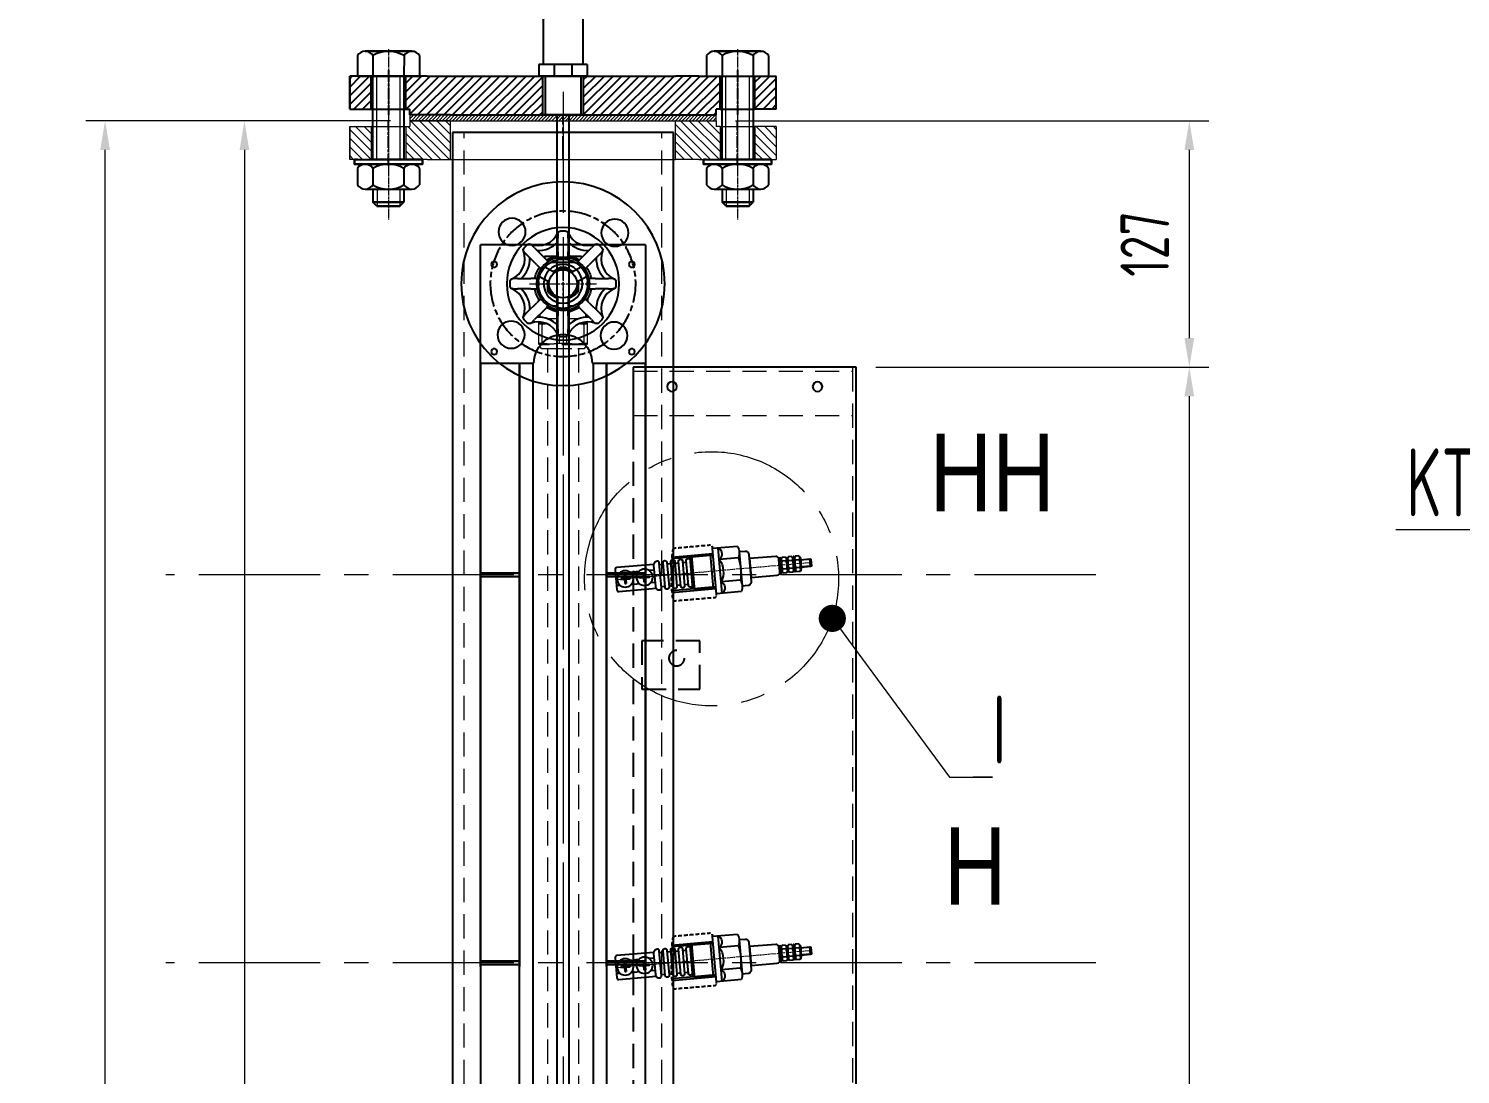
# Model space of a CAD drawing. Header units: millimetres. Extents: x -46397 to 283259, y -8690 to 23983.
# Drawn here: x 215653 to 216391, y -312 to 227 of the extents above; entities that cross this region are included whole.
import ezdxf
from ezdxf import colors
from ezdxf.entities.mleader import LeaderData, LeaderLine
from ezdxf.math import Vec2, Vec3

# ---------------------------------------------------------------- set-up
doc = ezdxf.new("R2010")
doc.units = ezdxf.units.MM
for name, pattern in [('ACISOTGL', [3, 2, -1]), ('AM_ISO08W050', [18, 12, -1.5, 3, -1.5]), ('AM_ISO08W050x2', [9, 6, -0.75, 1.5, -0.75]), ('CENTER', [2, 1.25, -0.25, 0.25, -0.25]), ('HIDDEN', [0.375, 0.25, -0.125])]:
    doc.linetypes.add(name, pattern=pattern)
doc.layers.get('Defpoints').update_dxf_attribs({"lineweight": 0})
for name, color, linetype, lineweight in [('2. Net dut', 190, 'HIDDEN', 9), ('3. LAN CAN STT', 2, 'Continuous', 0), ('5. DUONG TAM', 1, 'AM_ISO08W050x2', 0), ('AM_5', 3, 'Continuous', 25), ('AM_7', 4, 'AM_ISO08W050', 25), ('AM_8', 1, 'Continuous', 25), ('DUONGCHINH', 7, 'Continuous', 25), ('Long_AM_Hidden', 4, 'HIDDEN', 9), ('Long_AM_manh', 6, 'Continuous', 9), ('Long_AM_Visible', 30, 'Continuous', 25), ('Long_Centerline', 1, 'CENTER', 9), ('Long_Dim', 3, 'Continuous', 9), ('MARTECH-TP-TEXT3', 3, 'Continuous', 0), ('Mặt cắt', 7, 'Continuous', 20), ('Standard', 7, 'Continuous', 0)]:
    doc.layers.add(name, color=color, linetype=linetype, lineweight=lineweight)
doc.layers.add('7. DUONG KHUAT', color=4, linetype='ACISOTGL')
doc.layers.add('DIM', color=8, linetype='Continuous')
doc.styles.add('GHI CHÚ 2', font='arial.ttf', dxfattribs={"width": 0.8, "height": 1})
doc.styles.add('GHI CHÚ 3', font='isocp_IV25.ttf', dxfattribs={"width": 0.8})
doc.styles.add('Long_Text', font='isocp.shx', dxfattribs={"width": 0.7})
doc.dimstyles.new('Vuong_DIM', dxfattribs={"dimtxt": 2.5, "dimasz": 2.3, "dimexe": 1.25, "dimexo": 0, "dimtad": 1, "dimtoh": 1, "dimdec": 0, "dimdsep": 46, "dimtxsty": 'GHI CHÚ 3', "dimcen": 2.3, "dimclrd": 9, "dimclre": 9, "dimclrt": 2, "dimadec": 0, "dimazin": 0, "dimtm": 1e-09, "dimtfac": 1, "dimtdec": 0, "dimtofl": 0, "dimtmove": 1, "dimatfit": 3, "dimfxl": 1, "dimtfill": 1, "dimlwd": 9, "dimlwe": 9, "dimarcsym": 1})

# ---------------------------------------------------------------- blocks, each defined once
blk = doc.blocks.new('_Dot')
at = {"color": 0, "linetype": 'ByBlock', "lineweight": -2}
blk.add_line((-0.5, 0), (-1, 0), dxfattribs=at)
at = {"color": 0, "linetype": 'ByBlock', "const_width": 0.5}
blk.add_lwpolyline([(-0.25, 0, 1), (0.25, 0, 1)], format="xyb", close=True, dxfattribs=at)
blk = doc.blocks.new('hebvcb')
at = {"color": 0}
for p, q in [((-152, 346), (-157, 346)), ((-152, 340), (-157, 340)), ((-152, 316), (-157, 316)), ((-152, 310), (-157, 310)), ((-152, 286), (-157, 286)), ((-152, 280), (-157, 280))]:
    blk.add_line(p, q, dxfattribs=at)
at = {"color": 0, "linetype": 'Continuous'}
for p, q in [((16.8, 248), (-16.8, 248)), ((-16.8, 248), (-16.8, 173.9)), ((16.8, 248), (16.8, 31)), ((16.8, 235.5), (-16.8, 235.5)), ((-16.8, 173.9), (-13.1, 166.8)), ((-13.1, 166.8), (-13.1, 76)), ((-2.1, 167.9), (-2.1, 77.1)), ((9.1, 167.9), (9.1, 77.1)), ((-16.8, 68.8), (-13.1, 76)), ((-16.8, 68.8), (-16.8, 31)), ((-20.6, 31), (-20.6, 21)), ((20.6, 31), (-20.6, 31)), ((-7.5, 31), (-7.5, 21)), ((7.5, 31), (7.5, 21)), ((20.6, 31), (20.6, 21)), ((20.6, 21), (-20.6, 21))]:
    blk.add_line(p, q, dxfattribs=at)
at = {"color": 0, "elevation": 0}
for points in [[(30, 248), (-150, 248), (-150, 378), (30, 378)], [(-135.1, 258.9), (-135.1, 368.9), (-65.1, 368.9), (-65.1, 258.9)], [(15, 258.4), (15, 368.4), (-55, 368.4), (-55, 258.4)], [(-159, 338), (-159, 348), (-157, 348), (-157, 338)], [(-157, 337), (-157, 349), (-152, 349), (-152, 337)], [(-150, 338), (-150, 348), (-152, 348), (-152, 338)], [(35, 348), (30, 348), (30, 338), (35, 338)], [(37, 347), (35, 347), (35, 339), (37, 339)], [(-159, 308), (-159, 318), (-157, 318), (-157, 308)], [(-157, 307), (-157, 319), (-152, 319), (-152, 307)], [(-150, 308), (-150, 318), (-152, 318), (-152, 308)], [(35, 318), (30, 318), (30, 308), (35, 308)], [(37, 317), (35, 317), (35, 309), (37, 309)], [(-159, 278), (-159, 288), (-157, 288), (-157, 278)], [(-157, 277), (-157, 289), (-152, 289), (-152, 277)], [(-150, 278), (-150, 288), (-152, 288), (-152, 278)], [(17, -11.9), (-17, -11.9), (-17, 21), (17, 21)], [(15, -11.9), (-15, -11.9), (-15, 21), (15, 21)]]:
    blk.add_lwpolyline(points, close=True, dxfattribs=at)
at = {"color": 0}
for centre in [(-142, 370), (22, 370), (-142, 256), (22, 256)]:
    blk.add_circle(centre, 2.5, dxfattribs=at)
at = {"color": 0, "linetype": 'Continuous'}
for centre, start, end in [((3.5, 168.3), 356.7121, 183.2879), ((3.5, 76.8), 176.7121, 3.2879)]:
    blk.add_arc(centre, 5.62, start, end, dxfattribs=at)
blk = doc.blocks.new('wegfw')
h = blk.add_hatch()
h.set_pattern_fill('ANSI31', color=1)
h.set_pattern_definition([(45, (-276379.2526, -3618.8674), (-2.24506403, 2.24506403), [])])
h.paths.add_polyline_path([(47925.61, 13497.34), (47936.61, 13497.34), (47936.61, 13514.34), (47925.61, 13514.34)])
h.paths.add_polyline_path([(47965.61, 13514.34), (47954.61, 13514.34), (47954.61, 13497.34), (47956.61, 13497.34), (47956.61, 13494.34), (48024.96, 13494.34), (48024.96, 13514.34)])
h.paths.add_polyline_path([(48105.61, 13514.34), (48046.26, 13514.34), (48046.26, 13494.34), (48114.61, 13494.34), (48114.61, 13497.34), (48116.61, 13497.34), (48116.61, 13514.34)])
h.paths.add_polyline_path([(48145.61, 13514.34), (48134.61, 13514.34), (48134.61, 13497.34), (48145.61, 13497.34)])
for p, q in [((47925.61, 13497.34, 0.59), (47925.61, 13514.34, 0.59)), ((47936.61, 13514.34, 0.59), (47925.61, 13514.34, 0.59)), ((47925.61, 13514.34, 0.59), (47925.61, 13497.34, 0.59)), ((47936.61, 13497.34, 0.59), (47936.61, 13514.34, 0.59)), ((47945.61, 13514.34, 0.59), (47936.61, 13514.34, 0.59)), ((47954.61, 13514.34, 0.59), (47945.61, 13514.34, 0.59)), ((47954.61, 13497.34, 0.59), (47954.61, 13514.34, 0.59)), ((47965.61, 13514.34, 0.59), (47954.61, 13514.34, 0.59)), ((47965.61, 13514.34, 0.59), (47977.61, 13514.34, 0.59)), ((47977.61, 13514.34, 0.59), (48035.61, 13514.34, 0.59)), ((47981.11, 13514.34, 0.59), (48090.11, 13514.34, 0.59)), ((48035.61, 13514.34, 0.59), (48093.61, 13514.34, 0.59)), ((48105.61, 13514.34, 0.59), (48093.61, 13514.34, 0.59)), ((48105.61, 13514.34, 0.59), (48116.61, 13514.34, 0.59)), ((48116.61, 13497.34, 0.59), (48116.61, 13514.34, 0.59)), ((48116.61, 13514.34, 0.59), (48125.61, 13514.34, 0.59)), ((48125.61, 13514.34, 0.59), (48134.61, 13514.34, 0.59)), ((48134.61, 13497.34, 0.59), (48134.61, 13514.34, 0.59)), ((48134.61, 13514.34, 0.59), (48145.61, 13514.34, 0.59)), ((48145.61, 13497.34, 0.59), (48145.61, 13514.34, 0.59)), ((47925.61, 13497.34, 0.59), (47936.61, 13497.34, 0.59)), ((47936.61, 13497.34, 0.59), (47945.61, 13497.34, 0.59)), ((47945.61, 13497.34, 0.59), (47954.61, 13497.34, 0.59)), ((47954.61, 13497.34, 0.59), (47956.61, 13497.34, 0.59)), ((47956.61, 13494.34, 0.59), (47956.61, 13497.34, 0.59)), ((48114.61, 13494.34, 0.59), (48114.61, 13497.34, 0.59)), ((48116.61, 13497.34, 0.59), (48114.61, 13497.34, 0.59)), ((48116.61, 13497.34, 0.59), (48125.61, 13497.34, 0.59)), ((48125.61, 13497.34, 0.59), (48134.61, 13497.34, 0.59)), ((48145.61, 13497.34, 0.59), (48134.61, 13497.34, 0.59)), ((47977.61, 13494.34, 0.59), (47956.61, 13494.34, 0.59)), ((47977.61, 13494.34, 0.59), (48093.61, 13494.34, 0.59)), ((48093.61, 13494.34, 0.59), (48114.61, 13494.34, 0.59))]:
    blk.add_line(p, q)
at = {"color": 0, "elevation": 0.59}
blk.add_lwpolyline([(48038.61, 12114.34), (48032.61, 12114.34), (48032.61, 13494.34), (48038.61, 13494.34)], close=True, dxfattribs=at)
at = {"layer": 'AM_7', "linetype": 'AM_ISO08W050x2'}
for p, q in [((47945.61, 13517.34, 0.59), (47945.61, 13494.34, 0.59)), ((48125.61, 13517.34, 0.59), (48125.61, 13494.34, 0.59))]:
    blk.add_line(p, q, dxfattribs=at)
at = {"layer": 'Standard', "elevation": 0.59}
blk.add_lwpolyline([(48046.26, 13514.34), (48024.96, 13514.34), (48024.96, 13494.34), (48046.26, 13494.34)], close=True, dxfattribs=at)
at = {"layer": 'DIM', "xscale": 0.6073955413189647, "yscale": 0.6073955413189647, "zscale": 0.6073955413189647}
blk.add_blockref('hebvcb', (48035.61, 13501.58, 0.59), dxfattribs=at)
blk = doc.blocks.new('qng')
at = {"layer": 'AM_8'}
for p, q in [((0.63, 4.04), (0, 2.95)), ((0, 2.95), (0, -2.95)), ((0.63, 4.04), (2.57, 4.04)), ((0.63, 2.02), (2.57, 2.02)), ((2.57, 4.04), (3.2, 2.95)), ((3.2, 2.95), (3.2, -2.95)), ((0.63, -4.04), (0, -2.95)), ((0.63, -2.02), (2.57, -2.02)), ((0.63, -4.04), (2.57, -4.04)), ((2.57, -4.04), (3.2, -2.95))]:
    blk.add_line(p, q, dxfattribs=at)
for centre, radius, start, end in [((2.1, 3.03), 1.79, 154.43847, 214.43847), ((7, 0), 6.68, 162.38303, 197.61697), ((1.1, 3.03), 1.79, 325.56153, 25.56153), ((-3.8, 0), 6.68, 342.38303, 17.61697), ((2.1, -3.03), 1.79, 145.56153, 205.56153), ((1.1, -3.03), 1.79, 334.43847, 34.43847)]:
    blk.add_arc(centre, radius, start, end, dxfattribs=at)
blk = doc.blocks.new('qkkk')
at = {"layer": 'AM_8'}
for p, q in [((-0.5, -4), (-0.5, 4)), ((-0.5, 4), (0, 4)), ((-0.5, 3.86), (0, 3.86)), ((-0.5, 3.46), (0, 3.46)), ((-0.5, 2.83), (0, 2.83)), ((-0.5, 2), (0, 2)), ((-0.5, 1.04), (0, 1.04)), ((0, -4), (0, 4)), ((-0.5, -1.04), (0, -1.04)), ((-0.5, -2), (0, -2)), ((-0.5, -2.83), (0, -2.83)), ((-0.5, -3.46), (0, -3.46)), ((-0.5, -3.86), (0, -3.86)), ((-0.5, -4), (0, -4))]:
    blk.add_line(p, q, dxfattribs=at)
blk = doc.blocks.new('BS-1')
at = {"layer": '5. DUONG TAM', "ltscale": 0.5}
blk.add_line((0, 0), (101, 0), dxfattribs=at)
at = {"layer": 'AM_5'}
for p, q in [((51.5, 8.19), (61, 8.19)), ((0, 1.75), (5.29, 1.75)), ((0, -1.75), (5.29, -1.75)), ((51.5, -8.19), (61, -8.19))]:
    blk.add_line(p, q, dxfattribs=at)
blk.add_circle((65.16, 0), 0.05, dxfattribs=at)
at = {"layer": 'AM_8'}
for p, q in [((36.39, 8.76), (36.39, -8.76)), ((37.07, 11.68), (50, 11.68)), ((47, -11.68), (47, 11.68)), ((50, -11.68), (50, 11.68)), ((51.5, 8.19), (50, 8.19)), ((61, -9), (61, 9)), ((61, 8.19), (61.5, 8.19)), ((61.5, -8.19), (61.5, 8.19)), ((0.5, -2), (0.5, 2)), ((37.07, 5.84), (47, 5.84)), ((64, 5.69), (66, 5.69)), ((68, 5.69), (70, 5.69)), ((72, 5.69), (74, 5.69)), ((76, 5.69), (78, 5.69)), ((81, 3.19), (83.47, 3.19)), ((88.93, 3.19), (93.47, 3.19)), ((93.9, 0.33), (95.87, 0.33)), ((93.9, 0.33), (93.9, -0.33)), ((96.53, 2.3), (95.87, 2.3)), ((95.87, 2.3), (95.87, 0.33)), ((96.53, 2.3), (96.53, 0.33)), ((96.53, 0.33), (98.5, 0.33)), ((98.5, 0.33), (98.5, -0.33)), ((98.93, 3.19), (101, 3.19)), ((37.07, -5.84), (47, -5.84)), ((64, -5.69), (66, -5.69)), ((68, -5.69), (70, -5.69)), ((72, -5.69), (74, -5.69)), ((76, -5.69), (78, -5.69)), ((81, -3.19), (83.47, -3.19)), ((88.93, -3.19), (93.47, -3.19)), ((93.9, -0.33), (95.87, -0.33)), ((95.87, -0.33), (95.87, -2.3)), ((96.53, -2.3), (95.87, -2.3)), ((96.53, -0.33), (96.53, -2.3)), ((96.53, -0.33), (98.5, -0.33)), ((98.93, -3.19), (101, -3.19)), ((37.07, -11.68), (50, -11.68)), ((51.5, -8.19), (50, -8.19)), ((61, -8.19), (61.5, -8.19))]:
    blk.add_line(p, q, dxfattribs=at)
for points in [[(33.39, 8.76), (36.39, 8.76), (36.39, -8.76), (33.39, -8.76, -0.414214), (31.39, -6.76), (31.39, 6.76, -0.414214)], [(64, 6.69, 1), (62, 6.69), (62, -6.19, 1), (64, -6.19)], [(68, 6.69, 1), (66, 6.69), (66, -6.19, 1), (68, -6.19)], [(72, 6.69, 1), (70, 6.69), (70, -6.19, 1), (72, -6.19)], [(76, 6.69, 1), (74, 6.69), (74, -6.19, 1), (76, -6.19)], [(79, 7.69), (79, 7.69, -0.414214), (81, 5.69), (81, -5.19, -0.414214), (79, -7.19), (79, -7.19, -0.414214), (78, -6.19), (78, 6.69, -0.414214)], [(17.89, 4.84), (31.39, 4.84), (31.39, -4.84), (17.89, -4.84, -0.414214), (16.39, -3.34), (16.39, 3.34, -0.414214)]]:
    blk.add_lwpolyline(points, format="xyb", close=True, dxfattribs=at)
for points in [[(61, 9), (51.5, 9), (51.5, -9), (61, -9)], [(61.5, 7.69), (62, 7.69), (62, -7.69), (61.5, -7.69)], [(85.87, 2.3), (85.87, 0.33), (83.9, 0.33), (83.9, -0.33), (85.87, -0.33), (85.87, -2.3)], [(85.87, -2.3), (86.53, -2.3), (86.53, -0.33), (88.5, -0.33), (88.5, 0.33), (86.53, 0.33), (86.53, 2.3), (85.87, 2.3)]]:
    blk.add_lwpolyline(points, dxfattribs=at)
for points in [[(5.29, 2), (0.5, 2), (0, 1.75), (0, -1.75), (0.5, -2), (5.29, -2)], [(15.39, 3.84), (16.39, 3.84), (16.39, -3.84), (15.39, -3.84)]]:
    blk.add_lwpolyline(points, close=True, dxfattribs=at)
blk.add_lwpolyline([(80.94, 6.19), (100, 6.19, -0.414214), (101, 5.19), (101, -5.19, -0.414214), (100, -6.19), (80.73, -6.19)], format="xyb", dxfattribs=at)
for centre in [(86.2, 0), (96.2, 0)]:
    blk.add_circle(centre, 4.2, dxfattribs=at)
for centre, radius, start, end in [((42.99, 8.76), 6.6, 153.73419, 206.26581), ((48.91, 8.76), 3.49, 123.14766, 236.85234), ((61.76, 0), 25.37, 166.69231, 193.30769), ((57.01, 0), 11.58, 149.72795, 210.27205), ((42.99, -8.76), 6.6, 153.73419, 206.26581), ((48.91, -8.76), 3.49, 123.1265, 236.8735)]:
    blk.add_arc(centre, radius, start, end, dxfattribs=at)
for name, p in [('qng', (5.29, 0)), ('qkkk', (8.99, 0)), ('qng', (8.99, 0)), ('qng', (12.19, 0))]:
    blk.add_blockref(name, p, dxfattribs=at)
blk = doc.blocks.new('M18_1.5')
at = {"layer": '7. DUONG KHUAT'}
blk.add_rational_spline([(20, 13.5), (10.5, 13.5), (1, 13.5), (0, 13.5), (0, 12.5), (0, 0), (0, -12.5), (0, -12.91), (0.29, -13.21), (0.59, -13.5), (1, -13.5), (11.68, -13.45), (22.35, -13.4), (23.59, -13.29), (22.41, 0.16), (21.23, 13.61), (20, 13.5)], [1, 1, 1, 0.707106781192, 1, 1, 1, 0.92387953251, 1, 0.92387953251, 1, 1, 1, 0.707106781187, 1, 0.707106781187, 1], degree=2, knots=[0, 0, 0, 1, 1, 2.570796, 2.570796, 3.570796, 3.570796, 4.356194, 4.356194, 5.141593, 5.141593, 6.141593, 6.141593, 7.712389, 7.712389, 9.283185, 9.283185, 9.283185], dxfattribs=at)
at = {"layer": 'AM_5'}
for p, q in [((0, 9), (21.33, 9)), ((0, 8.19), (21.46, 8.19)), ((0, -8.19), (22.87, -8.19)), ((22.88, -9), (0, -9))]:
    blk.add_line(p, q, dxfattribs=at)
blk = doc.blocks.new('*U2563')
h = blk.add_hatch()
h.set_pattern_fill('ANSI31', color=1)
h.paths.add_polyline_path([(-110, -37), (-99, -37), (-99, -20), (-110, -20)])
h.paths.add_polyline_path([(-70, -20), (-81, -20), (-81, -37), (-79, -37), (-79, -40), (-58, -40), (-58, -20)])
h.paths.add_polyline_path([(70, -20), (58, -20), (58, -40), (79, -40), (79, -37), (81, -37), (81, -20)])
h.paths.add_polyline_path([(110, -20), (99, -20), (99, -37), (110, -37)])
for p, q in [((-110, -37), (-110, -20)), ((-99, -20), (-110, -20)), ((-110, -20), (-110, -37)), ((-99, -37), (-99, -20)), ((-90, -20), (-99, -20)), ((-81, -20), (-90, -20)), ((-81, -37), (-81, -20)), ((-70, -20), (-81, -20)), ((-70, -20), (-58, -20)), ((-58, -20), (-58, -40)), ((-58, -20), (0, -20)), ((0, -20), (58, -20)), ((58, -20), (58, -40)), ((70, -20), (58, -20)), ((70, -20), (81, -20)), ((81, -37), (81, -20)), ((81, -20), (90, -20)), ((90, -20), (99, -20)), ((99, -37), (99, -20)), ((99, -20), (110, -20)), ((110, -37), (110, -20)), ((-110, -37), (-99, -37)), ((-99, -37), (-90, -37)), ((-90, -37), (-81, -37)), ((-81, -37), (-79, -37)), ((-79, -40), (-79, -37)), ((-58, -40), (-79, -40)), ((-58, -40), (58, -40)), ((58, -40), (79, -40)), ((79, -40), (79, -37)), ((81, -37), (79, -37)), ((81, -37), (90, -37)), ((90, -37), (99, -37)), ((110, -37), (99, -37))]:
    blk.add_line(p, q)
at = {"layer": 'AM_7', "linetype": 'AM_ISO08W050x2'}
for p, q in [((-90, -17), (-90, -40)), ((90, -17), (90, -40))]:
    blk.add_line(p, q, dxfattribs=at)
at = {"layer": 'AM_7'}
blk.add_line((0, -20), (0, -43), dxfattribs=at)
blk = doc.blocks.new('gfdgdfgdfgd')
h = blk.add_hatch()
h.set_pattern_fill('ANSI31', color=256, scale=10)
h.set_pattern_definition([(45, (26713.8207, 19476.6653), (-0.8838835, 0.8838835), [])])
h.paths.add_polyline_path([(26634.82, 20151.67), (26792.82, 20151.67), (26792.82, 20154.67), (26634.82, 20154.67)])
at = {"color": 0}
blk.add_lwpolyline([(26634.82, 20151.67), (26792.82, 20151.67), (26792.82, 20154.67), (26634.82, 20154.67)], close=True, dxfattribs=at)
at = {"xscale": -1, "rotation": 180}
blk.add_blockref('*U2563', (26713.82, 20111.67), dxfattribs=at)
blk = doc.blocks.new('*U2517')
blk.add_circle((0, 0), 7)
blk = doc.blocks.new('*U2495')
at = {"color": 0, "linetype": 'ByBlock', "lineweight": -2, "transparency": 16777216}
blk.add_blockref('*U2517', (7669.01, 1619.18), dxfattribs=at)
for p, rotation in [((7631.51, 1581.68), 89.99999999999997), ((7706.51, 1581.68), 270), ((7669.01, 1544.18), 180)]:
    blk.add_blockref('*U2517', p, dxfattribs=dict(at, rotation=rotation))
blk = doc.blocks.new('*U2489')
for radius in [52.5, 29, 13.75]:
    blk.add_circle((0, 0), radius)
at = {"layer": 'AM_7'}
blk.add_circle((0, 0), 37.5, dxfattribs=at)
blk.add_blockref('*U2495', (-7669.01, -1581.68))
blk = doc.blocks.new('*U1893')
at = {"layer": 'Long_Centerline', "color": 0, "ltscale": 5, "transparency": 16777216}
for p, q in [((0, 1.4478), (0, 17.239)), ((-17.239, 0), (-1.4478, 0)), ((1.4478, 0), (17.239, 0)), ((0, -17.239), (0, -1.4478))]:
    blk.add_line(p, q, dxfattribs=at)
at = {"layer": 'Long_Centerline', "color": 0, "linetype": 'Continuous', "ltscale": 5, "transparency": 16777216}
for p, q in [((-0.7239, 0), (0.7239, 0)), ((0, -0.7239), (0, 0.7239))]:
    blk.add_line(p, q, dxfattribs=at)
blk = doc.blocks.new('sdfsfds')
at = {"layer": 'Long_AM_Hidden', "ltscale": 50, "extrusion": (2.28848e-17, 1, 0)}
for p, q in [((-12.52, -20.38), (-12.7, -20.45)), ((-10.69, -20.79), (-12.7, -20.79)), ((-12.7, -20.79), (-12.7, -30.77)), ((-12.52, -20.38), (-12.52, -19.68)), ((-8.89, -20.38), (-12.52, -20.38)), ((-11.75, -17.18), (-11.75, -15.52)), ((-10.69, -30.77), (-10.69, -20.79)), ((-2.67, -18.1), (-7.75, -18.1)), ((-2.67, -20.38), (-3.92, -20.38)), ((7.75, -18.1), (2.67, -18.1)), ((3.92, -20.38), (2.67, -20.38)), ((12.52, -20.38), (8.89, -20.38)), ((12.7, -20.79), (10.69, -20.79)), ((10.69, -20.79), (10.69, -30.77)), ((11.75, -17.18), (11.75, -15.52)), ((12.52, -20.38), (12.52, -19.68)), ((12.52, -20.38), (12.7, -20.45)), ((12.7, -30.77), (12.7, -20.79)), ((-2.01, -27), (-2.01, -30.77)), ((2.01, -30.77), (2.01, -27)), ((-10.69, -30.77), (-12.7, -30.77)), ((-11.84, -31.43), (-12.7, -31.12)), ((11.84, -31.43), (-11.84, -31.43)), ((-11.84, -32.54), (-11.84, -31.43)), ((-11.04, -33.34), (-11.84, -32.54)), ((-11.04, -33.34), (11.04, -33.34)), ((2.01, -30.77), (-2.01, -30.77)), ((12.7, -30.77), (10.69, -30.77)), ((11.04, -33.34), (11.84, -32.54)), ((11.84, -31.43), (12.7, -31.12)), ((11.84, -32.54), (11.84, -31.43))]:
    blk.add_line(p, q, dxfattribs=at)
at = {"layer": 'Long_AM_Hidden', "ltscale": 50}
for points, weights in [([(-12.7, -20.45), (-12.7, -20.45), (-12.7, -20.79)], [2.26236060231, 2.26236060231, 2.18058853235]), ([(-10.69, -20.79), (-9.56, -20.62), (-8.5, -20.54)], [2.19343920272, 2.23381590498, 2.25437255377]), ([(-3.69, -20.58), (-3.19, -20.63), (-2.67, -20.7)], [2.24343390035, 2.23153317806, 2.21524217726]), ([(2.67, -20.7), (3.19, -20.63), (3.69, -20.58)], [2.21524217726, 2.23153317806, 2.24343390035]), ([(8.5, -20.54), (9.56, -20.62), (10.69, -20.79)], [2.25437255377, 2.23381590498, 2.19343920272]), ([(12.7, -20.79), (12.7, -20.45), (12.7, -20.45)], [2.18058853235, 2.26236060231, 2.26236060231]), ([(-12.7, -30.77), (-12.7, -31.12), (-12.7, -31.12)], [2.21417330191, 2.29720480073, 2.29720480073]), ([(-2.01, -30.77), (-6.35, -31.44), (-10.69, -30.77)], [2.21417330191, 2.38023629956, 2.21417330191]), ([(10.69, -30.77), (6.35, -31.44), (2.01, -30.77)], [2.21417330191, 2.38023629956, 2.21417330191]), ([(12.7, -31.12), (12.7, -31.12), (12.7, -30.77)], [2.29720480073, 2.29720480073, 2.21417330191])]:
    blk.add_rational_spline(points, weights, degree=2, dxfattribs=at)
at = {"layer": 'Long_AM_Visible', "extrusion": (2.28848e-17, 1, 0)}
for p, q in [((-2.67, 25.72), (-2.67, 23.49)), ((-2.67, 16.51), (-2.67, 23.49)), ((-1.08, 27.3), (1.08, 27.3)), ((2.67, 23.49), (2.67, 25.72)), ((2.67, 23.49), (2.67, 16.51)), ((-20.07, 18.54), (-18.54, 20.07)), ((-20.07, 16.3), (-18.5, 14.73)), ((-14.73, 18.5), (-16.3, 20.07)), ((-14.73, 18.5), (-9.79, 13.56)), ((-2.67, 16.51), (-2.67, 14.29)), ((2.67, 14.29), (2.67, 16.51)), ((9.79, 13.56), (14.73, 18.5)), ((16.3, 20.07), (14.73, 18.5)), ((18.5, 14.73), (20.07, 16.3)), ((18.54, 20.07), (20.07, 18.54)), ((-13.56, 9.79), (-18.5, 14.73)), ((-13.56, 9.79), (-11.99, 8.22)), ((-8.22, 11.99), (-9.79, 13.56)), ((-8.22, 9.74), (-9.74, 8.22)), ((-9.52, 14.29), (-3.84, 14.29)), ((-9.52, 14.29), (-9.52, 13.3)), ((-4.39, 5.76), (-9.33, 8.61)), ((-6.15, 11.11), (6.15, 11.11)), ((-1.16, 8.49), (-3.97, 6.87)), ((1.08, 12.7), (-1.08, 12.7)), ((3.97, 6.87), (1.16, 8.49)), ((3.84, 14.29), (9.52, 14.29)), ((9.33, 8.61), (4.39, 5.76)), ((9.79, 13.56), (8.22, 11.99)), ((9.74, 8.22), (8.22, 9.74)), ((9.52, 14.29), (9.52, 13.3)), ((11.99, 8.22), (13.56, 9.79)), ((18.5, 14.73), (13.56, 9.79)), ((-27.3, -1.08), (-27.3, 1.08)), ((-23.49, 2.67), (-25.72, 2.67)), ((-23.49, 2.67), (-16.51, 2.67)), ((-14.29, 2.67), (-16.51, 2.67)), ((-12.7, 1.08), (-12.7, -1.08)), ((-12.13, 3.77), (-7.18, 0.92)), ((-7.94, 1.36), (-7.94, 0)), ((-7.94, 0), (-7.94, -3.24)), ((-3.97, 6.87), (-5.14, 6.2)), ((5.14, 6.2), (3.97, 6.87)), ((7.18, 0.92), (12.13, 3.77)), ((7.94, 0), (7.94, 1.36)), ((7.94, -3.24), (7.94, 0)), ((12.7, -1.08), (12.7, 1.08)), ((16.51, 2.67), (14.29, 2.67)), ((16.51, 2.67), (23.49, 2.67)), ((25.72, 2.67), (23.49, 2.67)), ((27.3, 1.08), (27.3, -1.08)), ((-25.72, -2.67), (-23.49, -2.67)), ((-16.51, -2.67), (-23.49, -2.67)), ((-16.51, -2.67), (-14.29, -2.67)), ((-6.77, -5.26), (-3.97, -6.87)), ((-3.97, -6.87), (-2.79, -7.55)), ((-2.79, -6.68), (-2.79, -12.39)), ((2.79, -12.39), (2.79, -6.68)), ((2.79, -7.55), (3.97, -6.87)), ((3.97, -6.87), (6.77, -5.26)), ((14.29, -2.67), (16.51, -2.67)), ((23.49, -2.67), (16.51, -2.67)), ((23.49, -2.67), (25.72, -2.67)), ((-18.5, -14.73), (-20.07, -16.3)), ((-18.5, -14.73), (-13.56, -9.79)), ((-9.79, -13.56), (-14.73, -18.5)), ((-11.99, -8.22), (-13.56, -9.79)), ((-12.7, -7.59), (-12.7, -8.93)), ((-9.79, -13.56), (-8.22, -11.99)), ((-9.74, -8.22), (-8.22, -9.74)), ((-2.79, -11.58), (-5.22, -11.58)), ((-2.79, -12.13), (-3.77, -12.13)), ((-2.67, -14.29), (-2.67, -16.51)), ((-1.08, -12.7), (1.08, -12.7)), ((2.67, -16.51), (2.67, -14.29)), ((5.22, -11.58), (2.79, -11.58)), ((3.77, -12.13), (2.79, -12.13)), ((8.22, -9.74), (9.74, -8.22)), ((8.22, -11.99), (9.79, -13.56)), ((14.73, -18.5), (9.79, -13.56)), ((13.56, -9.79), (11.99, -8.22)), ((12.7, -7.59), (12.7, -8.93)), ((13.56, -9.79), (18.5, -14.73)), ((20.07, -16.3), (18.5, -14.73)), ((-18.54, -20.07), (-20.07, -18.54)), ((-16.3, -20.07), (-14.73, -18.5)), ((-2.67, -23.49), (-2.67, -16.51)), ((2.67, -16.51), (2.67, -23.49)), ((14.73, -18.5), (16.3, -20.07)), ((20.07, -18.54), (18.54, -20.07)), ((-2.67, -23.49), (-2.67, -25.72)), ((1.08, -27.3), (-1.08, -27.3)), ((2.67, -25.72), (2.67, -23.49))]:
    blk.add_line(p, q, dxfattribs=at)
at = {"layer": 'Long_AM_Visible'}
blk.add_circle((0, 0), 7.24, dxfattribs=at)
for centre, radius, start, end in [((-12.81, 30.92), 11.24, 248.92237, 336.07763), ((12.81, 30.92), 11.24, 203.92237, 291.07763), ((-30.92, 12.81), 11.24, 293.92237, 21.07763), ((-12.81, 30.92), 13.78, 267.62992, 317.37008), ((12.81, 30.92), 13.78, 222.62992, 272.37008), ((30.92, 12.81), 11.24, 158.92237, 246.07763), ((-30.92, 12.81), 13.78, 312.62992, 2.37008), ((-10.87, 9.34), 1.59, 225, 315), ((-9.34, 10.87), 1.59, 315, 45), ((-1.08, 14.29), 1.59, 180, 270), ((1.08, 14.29), 1.59, 270, 0), ((9.34, 10.87), 1.59, 135, 225), ((10.87, 9.34), 1.59, 225, 315), ((30.92, 12.81), 13.78, 177.62992, 227.37008), ((-14.29, 1.08), 1.59, 0, 90), ((14.29, 1.08), 1.59, 90, 180), ((-30.92, -12.81), 11.24, 338.92237, 66.07763), ((-30.92, -12.81), 13.78, 357.62992, 47.37008), ((-14.29, -1.08), 1.59, 270, 0), ((14.29, -1.08), 1.59, 180, 270), ((30.92, -12.81), 13.78, 132.62992, 182.37008), ((30.92, -12.81), 11.24, 113.92237, 201.07763), ((-10.87, -9.34), 1.59, 45, 135), ((-9.34, -10.87), 1.59, 315, 45), ((-1.08, -14.29), 1.59, 90, 180), ((1.08, -14.29), 1.59, 0, 90), ((9.34, -10.87), 1.59, 135, 225), ((10.87, -9.34), 1.59, 45, 135), ((-12.81, -30.92), 11.24, 23.92237, 111.07763), ((-12.81, -30.92), 13.78, 42.62992, 92.37008), ((12.81, -30.92), 11.24, 68.92237, 156.07763), ((12.81, -30.92), 13.78, 87.62992, 137.37008)]:
    blk.add_arc(centre, radius, start, end, dxfattribs=at)
at = {"layer": 'Long_AM_Visible', "extrusion": (0, 0, -1)}
for centre, radius, start, end in [((1.08, 25.72), 1.59, 0, 90), ((-1.08, 25.72), 1.59, 90, 180), ((18.95, 17.42), 1.59, 315, 45), ((17.42, 18.95), 1.59, 45, 135), ((-17.42, 18.95), 1.59, 45, 135), ((-18.95, 17.42), 1.59, 135, 225), ((0, 0), 14.8, 10.38476, 34.61524), ((0, 0), 12.7, 0, 45), ((0, 0), 12.7, 45, 90), ((0, 0), 14.8, 55.38476, 79.61524), ((0, 0), 7.94, 50.60969, 129.39031), ((0, 0), 8.57, 82.19161, 97.80839), ((0, 0), 12.7, 90, 135), ((0, 0), 14.8, 100.38476, 124.61524), ((0, 0), 12.7, 135, 180), ((0, 0), 14.8, 145.38476, 169.61524), ((25.72, 1.08), 1.59, 0, 90), ((0, 0), 12.7, 315, 0), ((0, 0), 7.94, 290.60969, 9.39031), ((0, 0), 7.94, 180, 249.39031), ((0, 0), 7.94, 170.60969, 180), ((0, 0), 12.7, 180, 225), ((-25.72, 1.08), 1.59, 90, 180), ((25.72, -1.08), 1.59, 270, 0), ((0, 0), 14.8, 325.38476, 349.61524), ((0, 0), 8.57, 322.19161, 337.80839), ((0, 0), 8.57, 202.19161, 217.80839), ((0, 0), 14.8, 190.38476, 214.61524), ((-25.72, -1.08), 1.59, 180, 270), ((0, 0), 12.7, 270, 315), ((0, 0), 14.8, 280.38476, 304.61524), ((0, 0), 12.7, 225, 270), ((0, 0), 14.8, 235.38476, 259.61524), ((18.95, -17.42), 1.59, 315, 45), ((17.42, -18.95), 1.59, 225, 315), ((-17.42, -18.95), 1.59, 225, 315), ((-18.95, -17.42), 1.59, 135, 225), ((1.08, -25.72), 1.59, 270, 0), ((-1.08, -25.72), 1.59, 180, 270)]:
    blk.add_arc(centre, radius, start, end, dxfattribs=at)
at = {"layer": 'Long_Centerline', "ltscale": 5, "rotation": 270}
blk.add_blockref('*U1893', (0, 0), dxfattribs=at)
blk = doc.blocks.new('*U2452')
at = {"layer": 'Long_Centerline', "color": 0, "ltscale": 50, "transparency": 16777216}
blk.add_line((0, 676.6625), (0, -676.6625), dxfattribs=at)
blk = doc.blocks.new('*U2451')
at = {"layer": 'Long_AM_Hidden', "ltscale": 50, "extrusion": (2.28848e-17, 1, 0)}
for p, q in [((-47.58, 300.86), (-47.58, -1032.47)), ((-31.71, 300.86), (-31.71, -1032.47))]:
    blk.add_line(p, q, dxfattribs=at)
at = {"layer": 'Long_AM_Hidden', "ltscale": 50}
blk.add_line((-47.58, 300.86), (-31.71, 300.86), dxfattribs=at)
at = {"layer": 'Long_Centerline', "ltscale": 50}
blk.add_blockref('*U2452', (-39.64, -365.8), dxfattribs=at)
blk = doc.blocks.new('*U1895')
at = {"layer": 'Long_Centerline', "color": 0, "ltscale": 5, "transparency": 16777216}
for p, q in [((0, 2), (0, 13.5)), ((-13.5, 0), (-2, 0)), ((2, 0), (13.5, 0)), ((0, -13.5), (0, -2))]:
    blk.add_line(p, q, dxfattribs=at)
at = {"layer": 'Long_Centerline', "color": 0, "linetype": 'Continuous', "ltscale": 5, "transparency": 16777216}
for p, q in [((-1, 0), (1, 0)), ((0, -1), (0, 1))]:
    blk.add_line(p, q, dxfattribs=at)
blk = doc.blocks.new('dvxcvxc')
at = {"layer": 'Mặt cắt'}
h = blk.add_hatch(color=256, dxfattribs=at)
h.dxf.hatch_style = 1
h.paths.add_polyline_path([(-38, 274), (-38, 276), (-58, 276), (-58, 274)])
h.paths.add_polyline_path([(27, 274), (27, 276), (7, 276), (7, 274)])
h = blk.add_hatch(color=256, dxfattribs=at)
h.dxf.hatch_style = 1
h.paths.add_polyline_path([(27, 74), (27, 76), (7, 76), (7, 74)])
h.paths.add_polyline_path([(-58, 76), (-58, 74), (-38, 74), (-38, 76)])
at = {"layer": 'Long_AM_Visible', "extrusion": (2.28848e-17, 1, 0)}
for p, q in [((27, 445), (-58, 445)), ((-58, 441), (-58, 445)), ((27, 445), (27, 441)), ((-58, 384), (-58, 441)), ((27, 441), (27, 384)), ((-58, 384), (-58, 223.83, -0.02)), ((-58, 73), (-58, 384)), ((-58, 384), (-30.5, 384)), ((-58, 384), (-38, 384)), ((-58, 382), (-58, 384)), ((-38, 223.83, -0.02), (-38, 384)), ((-38, 384), (-38, 73)), ((-38, 384), (-38, 382)), ((-31, 384), (-31, -934)), ((-0.5, 384), (27, 384)), ((0, 384), (0, -934)), ((7, 384), (7, 223.83, -0.02)), ((7, 73), (7, 384)), ((7, 384), (27, 384)), ((7, 382), (7, 384)), ((27, 223.83, -0.02), (27, 384)), ((27, 384), (27, 73)), ((27, 384), (27, 382)), ((-58, 382), (-58, -63)), ((-38, -63), (-38, 382)), ((7, 382), (7, -63)), ((27, -47), (27, 382)), ((-58, 324, -0.02), (-58, 227, -0.02)), ((-38, 227, -0.02), (-38, 324, -0.02)), ((7, 324, -0.02), (7, 227, -0.02)), ((27, 227, -0.02), (27, 324, -0.02)), ((-58, 276), (-38, 276)), ((-58, 274), (-58, 276)), ((-38, 274), (-58, 274)), ((-38, 276), (-38, 274)), ((7, 276), (27, 276)), ((7, 274), (7, 276)), ((27, 274), (7, 274)), ((27, 276), (27, 274)), ((-58, 76), (-38, 76)), ((-58, 74), (-58, 76)), ((-38, 74), (-58, 74)), ((-38, 76), (-38, 74)), ((7, 76), (27, 76)), ((7, 74), (7, 76)), ((27, 74), (7, 74)), ((27, 76), (27, 74))]:
    blk.add_line(p, q, dxfattribs=at)
at = {"layer": 'Long_AM_Visible', "extrusion": (0, 0, -1)}
for centre, radius in [((51, 435), 1.5), ((-20, 435), 1.5), ((15.5, 425), 10), ((51, 390), 1.5), ((-20, 390), 1.5)]:
    blk.add_circle(centre, radius, dxfattribs=at)
blk.add_arc((15.5, 384), 15, 0, 180, dxfattribs=at)
at = {"layer": 'Long_Centerline', "ltscale": 5, "extrusion": (0, 0, -1), "rotation": 90}
blk.add_blockref('*U1895', (15.5, 425), dxfattribs=at)
blk = doc.blocks.new('HHGH')
at = {"layer": 'Long_AM_Visible'}
for name, p in [('sdfsfds', (20.43, 16.85)), ('dvxcvxc', (35.93, -408.15)), ('*U2451', (60.07, -317.34))]:
    blk.add_blockref(name, p, dxfattribs=at)
blk = doc.blocks.new('DDASFDFASDFDASF')
at = {"layer": 'Long_AM_Visible'}
for p, q in [((1615091.77, 228300.41), (1615091.77, 228294.02)), ((1615094.77, 228302.02), (1615097.77, 228302.02)), ((1615097.77, 228302.02), (1615109.77, 228302.02)), ((1615097.77, 228300.41), (1615097.77, 228294.02)), ((1615109.77, 228302.02), (1615112.77, 228302.02)), ((1615109.77, 228300.41), (1615109.77, 228294.02)), ((1615115.77, 228300.41), (1615115.77, 228294.02)), ((1615094.77, 228292.42), (1615097.77, 228292.42)), ((1615097.77, 228292.42), (1615109.77, 228292.42)), ((1615109.77, 228292.42), (1615112.77, 228292.42))]:
    blk.add_line(p, q, dxfattribs=at)
for centre, radius, start, end in [((1615094.77, 228298.41), 3.6, 33.6174, 146.3826), ((1615103.77, 228290.02), 12, 59.9946, 120.0054), ((1615112.77, 228298.41), 3.6, 33.6174, 146.3826), ((1615094.77, 228296.02), 3.6, 213.6174, 326.3826), ((1615103.77, 228304.41), 12, 239.9946, 300.0054), ((1615112.77, 228296.02), 3.6, 213.6174, 326.3826)]:
    blk.add_arc(centre, radius, start, end, dxfattribs=at)
blk = doc.blocks.new('sdfdsfds')
at = {"layer": 'Long_AM_manh'}
for p, q in [((-5.96, -23), (-5.96, 20)), ((5.93, 20), (5.92, -23)), ((-5.91, -38.2), (-5.91, -47)), ((5.93, -38.2), (5.93, -47))]:
    blk.add_line(p, q, dxfattribs=at)
at = {"layer": 'Long_AM_Visible'}
for p, q in [((-15.99, 30.66), (-16, 20)), ((-15.99, 30.66), (-16, 20)), ((-7.99, 32.8), (-11.99, 32.8)), ((-11.99, 32.8), (-7.99, 32.8)), ((-7.99, 30.66), (-8, 20)), ((-7.99, 30.66), (-8, 20)), ((8.01, 32.8), (-7.99, 32.8)), ((-7.99, 32.8), (8.01, 32.8)), ((8.01, 30.65), (8, 20)), ((8.01, 30.65), (8, 20)), ((12.01, 32.8), (8.01, 32.8)), ((8.01, 32.8), (12.01, 32.8)), ((16.01, 30.65), (16, 20)), ((16.01, 30.65), (16, 20)), ((-16, 20), (16, 20)), ((-8.01, -23), (-8.01, 20)), ((7.99, 20), (7.98, -23)), ((-8.01, -38.2), (-8.01, -44.92)), ((-8.01, -38.2), (-8.01, -44.92)), ((7.99, -38.2), (7.99, -44.92)), ((7.99, -38.2), (7.99, -44.92)), ((-5.93, -47), (-8.01, -44.92)), ((7.99, -44.92), (-8.01, -44.92)), ((-5.93, -47), (-8.01, -44.92)), ((-8.01, -44.92), (7.99, -44.92)), ((5.91, -47), (-5.93, -47)), ((-5.93, -47), (5.91, -47)), ((5.91, -47), (7.99, -44.92)), ((5.91, -47), (7.99, -44.92))]:
    blk.add_line(p, q, dxfattribs=at)
blk.add_lwpolyline([(17.59, -25.4), (-17.61, -25.39), (-17.61, -22.99), (17.59, -23)], close=True, dxfattribs=at)
blk.add_lwpolyline([(-15.98, -22.99), (-17.61, -22.99), (-17.61, -25.39), (17.59, -25.4), (17.59, -23), (-8.01, -23)], dxfattribs=at)
for centre, radius, start, end in [((-12, 28), 4.8, 33.6009, 146.36613), ((-11.99, 28), 4.8, 33.60092, 146.36616), ((0, 16.8), 16, 59.97808, 119.98895), ((0, 16.8), 16, 59.97811, 119.98897), ((12, 27.99), 4.8, 33.6009, 146.36613), ((12.01, 27.99), 4.8, 33.60092, 146.36616)]:
    blk.add_arc(centre, radius, start, end, dxfattribs=at)
at = {"layer": 'Long_Centerline', "linetype": 'CENTER'}
blk.add_line((0.01, 33.83), (-0.01, -53.88), dxfattribs=at)
at = {"layer": 'DUONGCHINH', "xscale": 1.333333333553129, "yscale": 1.333333333553129, "zscale": 1.333333333553129, "rotation": 359.9835411540283}
blk.add_blockref('DDASFDFASDFDASF', (-2153559.05, -303809.46), dxfattribs=at)
blk = doc.blocks.new('svcbrfg')
at = {"color": 3, "linetype": 'CENTER', "lineweight": 0, "ltscale": 50}
for p, q in [((274.69, 40.99), (-204.88, 40.99)), ((274.69, -159), (-204.88, -159))]:
    blk.add_line(p, q, dxfattribs=at)
at = {"layer": 'Long_AM_Hidden', "ltscale": 50}
for p, q in [((-51, -1309.01), (-51, 268.99)), ((51, -1309.01), (51, 268.99))]:
    blk.add_line(p, q, dxfattribs=at)
at = {"layer": 'Long_AM_Visible'}
for p, q in [((57, 268.99), (-57, 268.99)), ((-57, 268.99), (-57, -1309.01)), ((57, -1309.01), (57, 268.99))]:
    blk.add_line(p, q, dxfattribs=at)
at = {"layer": 'Long_Centerline', "ltscale": 50}
blk.add_line((0, 289.99), (0, -1420.09), dxfattribs=at)
blk.add_blockref('wegfw', (-48035.61, -13216.34))
at = {"xscale": -1, "rotation": 4.999999999999983}
for p in [(78.1, 42.84), (78.1, -157.16)]:
    blk.add_blockref('M18_1.5', p, dxfattribs=at)
at = {"layer": '3. LAN CAN STT', "xscale": -1, "rotation": 4.999999999999983}
for p in [(127.91, 47.2), (127.91, -152.8)]:
    blk.add_blockref('BS-1', p, dxfattribs=at)
at = {"layer": 'Long_AM_Visible'}
for name, p in [('sdfdsfds', (-90, 277.99, 0.59)), ('sdfdsfds', (90, 277.99, 0.59)), ('HHGH', (-20.43, 174.14))]:
    blk.add_blockref(name, p, dxfattribs=at)
at = {"layer": 'Long_AM_Visible', "xscale": -1, "rotation": 314.5000000000001}
blk.add_blockref('*U2489', (0, 190.99), dxfattribs=at)
at = {"layer": 'Standard'}
blk.add_blockref('gfdgdfgdfgd', (-26713.82, -19876.67), dxfattribs=at)
at = {"layer": 'MARTECH-TP-TEXT3', "char_height": 40, "width": 1258.8401, "attachment_point": 1, "style": 'GHI CHÚ 2'}
for s, insert in [('\\A1;HH', (188.99, 113.67, -0.52)), ('\\A1;H', (196.39, -89.13, 0))]:
    blk.add_mtext(s, dxfattribs=dict(at, insert=insert))
blk = doc.blocks.new('napche')
for p, q in [((35, 73.99, 0), (35, 1413.99, -1.05)), ((35, 1413.99, -1.05), (150, 1413.99, -1.05)), ((150, 1413.99, -1.05), (150, 1383.99, -1.05))]:
    blk.add_line(p, q)
for centre in [(55, 1403.99, -1.05), (130, 1403.99, -1.05)]:
    blk.add_circle(centre, 2.5)
at = {"layer": '2. Net dut', "linetype": 'HIDDEN', "ltscale": 50}
for p, q in [((37, 1413.99, -1.05), (37, 73.99, 0)), ((150, 1411.99, -1.05), (37, 1411.99, -1.05)), ((150, 1388.99, -1.05), (37, 1388.99, -1.05))]:
    blk.add_line(p, q, dxfattribs=at)
at = {"layer": '7. DUONG KHUAT', "color": 4, "linetype": 'HIDDEN', "ltscale": 50, "elevation": -1.05}
blk.add_lwpolyline([(150, 1383.99), (150, 73.99), (144.24, 73.99)], dxfattribs=at)
blk.add_lwpolyline([(145.63, 1247.99), (115.63, 1247.99), (115.63, 1272.99), (145.63, 1272.99)], close=True, dxfattribs=at)
at = {"layer": '7. DUONG KHUAT', "color": 4, "linetype": 'HIDDEN', "ltscale": 50}
blk.add_circle((127.63, 1263.99, -1.05), 4, dxfattribs=at)
blk = doc.blocks.new('*D2238')
at = {"layer": 'Defpoints', "color": 0, "transparency": 16777216}
for p in [(216007.42, 179.19, -1.05), (216079.66, 52.19), (216251.38, 52.19)]:
    blk.add_point(p, dxfattribs=at)
at = {"layer": 'Long_Dim', "color": 9, "lineweight": 9, "transparency": 16777216}
for p, q in [((216017.42, 179.19), (216261.38, 179.19)), ((216251.38, 164.19), (216251.38, 67.19)), ((216089.66, 52.19), (216261.38, 52.19))]:
    blk.add_line(p, q, dxfattribs=at)
at = {"layer": 'Long_Dim', "color": 9, "transparency": 16777216}
for points in [[(216248.88, 164.19), (216253.88, 164.19), (216251.38, 179.19)], [(216248.88, 67.19), (216253.88, 67.19), (216251.38, 52.19)]]:
    blk.add_solid(points, dxfattribs=at)
at = {"layer": 'Long_Dim', "color": 2, "transparency": 16777216, "insert": (216228.39, 115.69), "char_height": 25, "attachment_point": 5, "rotation": 90, "style": 'GHI CHÚ 3', "bg_fill": 3, "box_fill_scale": 1.1, "bg_fill_color": 256, "bg_fill_true_color": 13158600, "bg_fill_transparency": 0}
blk.add_mtext('127', dxfattribs=at)
blk = doc.blocks.new('*D2239')
at = {"layer": 'Defpoints', "color": 0, "transparency": 16777216}
for p in [(216079.66, 52.19), (216079.66, -1287.81), (216251.38, -1287.81)]:
    blk.add_point(p, dxfattribs=at)
at = {"layer": 'Long_Dim', "color": 9, "lineweight": 9, "transparency": 16777216}
for p, q in [((216089.66, 52.19), (216261.38, 52.19)), ((216251.38, 37.19), (216251.38, -1272.81)), ((216089.66, -1287.81), (216261.38, -1287.81))]:
    blk.add_line(p, q, dxfattribs=at)
at = {"layer": 'Long_Dim', "color": 9, "transparency": 16777216}
for points in [[(216248.88, 37.19), (216253.88, 37.19), (216251.38, 52.19)], [(216248.88, -1272.81), (216253.88, -1272.81), (216251.38, -1287.81)]]:
    blk.add_solid(points, dxfattribs=at)
at = {"layer": 'Long_Dim', "color": 2, "transparency": 16777216, "insert": (216228.39, -617.81), "char_height": 25, "attachment_point": 5, "rotation": 90, "style": 'GHI CHÚ 3', "bg_fill": 3, "box_fill_scale": 1.1, "bg_fill_color": 256, "bg_fill_true_color": 13158600, "bg_fill_transparency": 0}
blk.add_mtext('1340', dxfattribs=at)
blk = doc.blocks.new('*D2247')
at = {"layer": 'Defpoints', "color": 0, "transparency": 16777216}
for p in [(215849.42, 179.19, -1.05), (215764.12, -1404.81), (215871.42, -1404.81, -1.05)]:
    blk.add_point(p, dxfattribs=at)
at = {"layer": 'Long_Dim', "color": 9, "lineweight": 9, "transparency": 16777216}
for p, q in [((215839.42, 179.19), (215754.12, 179.19)), ((215764.12, 164.19), (215764.12, -1389.81)), ((215861.42, -1404.81), (215754.12, -1404.81))]:
    blk.add_line(p, q, dxfattribs=at)
at = {"layer": 'Long_Dim', "color": 9, "transparency": 16777216}
for points in [[(215761.62, 164.19), (215766.62, 164.19), (215764.12, 179.19)], [(215761.62, -1389.81), (215766.62, -1389.81), (215764.12, -1404.81)]]:
    blk.add_solid(points, dxfattribs=at)
at = {"layer": 'Long_Dim', "color": 2, "transparency": 16777216, "insert": (215741.13, -612.81), "char_height": 25, "attachment_point": 5, "rotation": 90, "style": 'GHI CHÚ 3', "bg_fill": 3, "box_fill_scale": 1.1, "bg_fill_color": 256, "bg_fill_true_color": 13158600, "bg_fill_transparency": 0}
blk.add_mtext('1584', dxfattribs=at)
blk = doc.blocks.new('*D2244')
at = {"layer": 'Defpoints', "color": 0, "transparency": 16777216}
for p in [(215692.29, 179.19), (215849.42, 179.19, -1.05), (215911.42, -1506.81, -1.05)]:
    blk.add_point(p, dxfattribs=at)
at = {"layer": 'Long_Dim', "color": 9, "lineweight": 9, "transparency": 16777216}
for p, q in [((215839.42, 179.19), (215682.29, 179.19)), ((215692.29, -1491.81), (215692.29, 164.19)), ((215901.42, -1506.81), (215682.29, -1506.81))]:
    blk.add_line(p, q, dxfattribs=at)
at = {"layer": 'Long_Dim', "color": 9, "transparency": 16777216}
for points in [[(215689.79, 164.19), (215694.79, 164.19), (215692.29, 179.19)], [(215689.79, -1491.81), (215694.79, -1491.81), (215692.29, -1506.81)]]:
    blk.add_solid(points, dxfattribs=at)
at = {"layer": 'Long_Dim', "color": 2, "transparency": 16777216, "insert": (215669.26, -663.81), "char_height": 25, "attachment_point": 5, "rotation": 90, "style": 'GHI CHÚ 3', "bg_fill": 3, "box_fill_scale": 1.1, "bg_fill_color": 256, "bg_fill_true_color": 13158600, "bg_fill_transparency": 0}
blk.add_mtext('1686', dxfattribs=at)

msp = doc.modelspace()

# ---------------------------------------------------------------- linework, layer by layer
at = {"layer": 'Long_Centerline', "color": 6, "ltscale": 50}
msp.add_circle((216005.03, -56.89, -1.05), 65.52, dxfattribs=at)

# ---------------------------------------------------------------- block references
msp.add_blockref('svcbrfg', (215928.42, -95.8, -1.05))
at = {"xscale": -1}
msp.add_blockref('napche', (216114.66, -1361.8, 0), dxfattribs=at)

# ---------------------------------------------------------------- leaders
at = {"layer": 'Long_AM_Visible'}
ml = msp.add_multileader_mtext('Standard', dxfattribs=at)
ml.set_content('KT-4', color=2, style='Long_Text')
ml.set_leader_properties(color=3, lineweight=9)
ml.set_arrow_properties(name='DOT')
ml.build(insert=Vec2(0, 0))
ml.multileader.update_dxf_attribs({"text_left_attachment_type": 5, "text_right_attachment_type": 5, "dogleg_length": 22.17, "arrow_head_size": 14})
ctx = ml.context
ctx.base_point, ctx.char_height, ctx.arrow_head_size, ctx.landing_gap_size, ctx.plane_origin = Vec3(216361.61, -31.71), 35, 14, 0, Vec3(216328.16, -90.7)
ctx.left_attachment, ctx.right_attachment, ctx.text_align_type = 5, 5, 2
notes = []
notes.append((ctx, [(0, (1, 1, 0), (216452.51, -31.71), (-1, 0), 22.17, [(0, [(216523.41, 41.69)], 0, [])])]))
ctx.mtext.insert, ctx.mtext.width, ctx.mtext.defined_height, ctx.mtext.alignment, ctx.mtext.flow_direction = Vec3(216430.34, 10.29), 159.1431, 71.48, 3, 5
ml = msp.add_multileader_mtext('Standard', dxfattribs=at)
ml.set_content('I', color=2, style='Long_Text')
ml.set_leader_properties(color=3, lineweight=9)
ml.set_arrow_properties(name='DOT')
ml.build(insert=Vec2(0, 0))
ml.multileader.update_dxf_attribs({"text_left_attachment_type": 5, "text_right_attachment_type": 5, "dogleg_length": 22.17, "arrow_head_size": 14})
ctx = ml.context
ctx.base_point, ctx.char_height, ctx.arrow_head_size, ctx.landing_gap_size, ctx.plane_origin = Vec3(216149.85, -159.1), 35, 14, 0, Vec3(216325.05, 63.79)
ctx.left_attachment, ctx.right_attachment = 5, 5
notes.append((ctx, [(0, (1, 1, 0), (216127.68, -159.1), (1, 0), 22.17, [(0, [(216067.29, -77.3)], 0, [])])]))
ctx.mtext.insert, ctx.mtext.width, ctx.mtext.defined_height, ctx.mtext.flow_direction = Vec3(216149.85, -117.1), 159.1431, 71.48, 5
for ctx, leaders in notes:
    for number, flags, end, landing, length, lines in leaders:
        leader = LeaderData()
        leader.index, (leader.has_last_leader_line, leader.has_dogleg_vector, leader.attachment_direction) = number, flags
        leader.last_leader_point, leader.dogleg_vector, leader.dogleg_length = Vec3(end), Vec3(landing), length
        for number, points, colour, breaks in lines:
            line = LeaderLine()
            line.index, line.vertices, line.color, line.breaks = number, Vec3.list(points), colors.encode_raw_color(colour), breaks
            leader.lines.append(line)
        ctx.leaders.append(leader)

# ---------------------------------------------------------------- next in the draw order: dimensions: what is measured, and where the dimension line sits
at = {"layer": 'Long_Dim'}
for base, p1, p2, picture, middle in [((215764.12, -1404.81), (215849.42, 179.19, -1.05), (215871.42, -1404.81, -1.05), '*D2247', (215741.13, -612.81)), ((216251.38, 52.19), (216007.42, 179.19, -1.05), (216079.66, 52.19), '*D2238', (216228.39, 115.69))]:
    dim = msp.add_linear_dim(base=base, p1=p1, p2=p2, angle=90, dimstyle='Vuong_DIM', override={"dimtxt": 25, "dimasz": 15, "dimexe": 10, "dimexo": 10, "dimgap": 10}, dxfattribs=at)
    dim.commit()
    dim.dimension.update_dxf_attribs({"geometry": picture, "text_midpoint": middle})

# ---------------------------------------------------------------- next in the draw order: dimensions: what is measured, and where the dimension line sits
for base, p1, p2, picture, middle in [((215692.29, 179.19), (215911.42, -1506.81, -1.05), (215849.42, 179.19, -1.05), '*D2244', (215669.26, -663.81)), ((216251.38, -1287.81), (216079.66, 52.19), (216079.66, -1287.81), '*D2239', (216228.39, -617.81))]:
    dim = msp.add_linear_dim(base=base, p1=p1, p2=p2, angle=90, dimstyle='Vuong_DIM', override={"dimtxt": 25, "dimasz": 15, "dimexe": 10, "dimexo": 10, "dimgap": 10}, dxfattribs=at)
    dim.commit()
    dim.dimension.update_dxf_attribs({"geometry": picture, "text_midpoint": middle})

doc.saveas('drawing.dxf')
